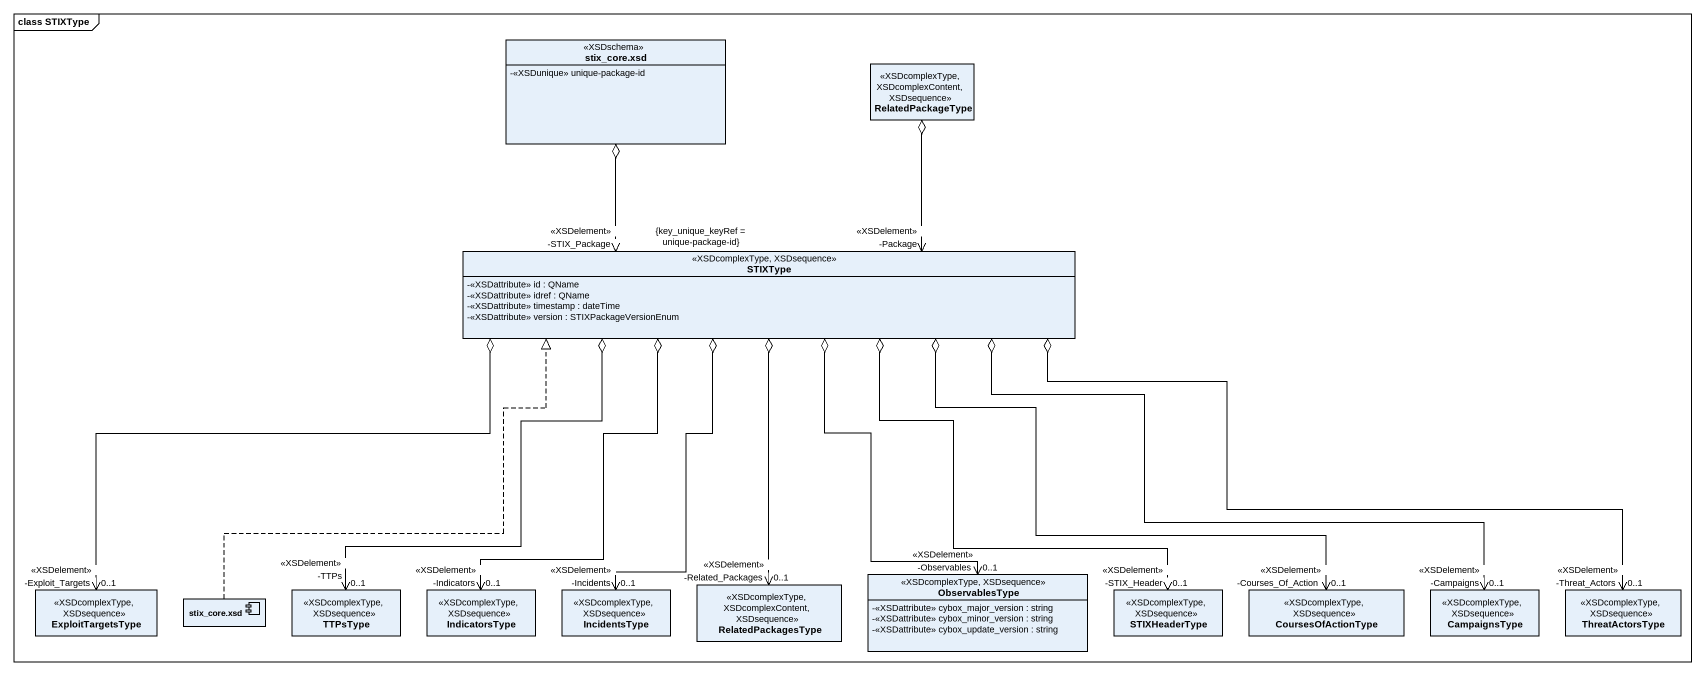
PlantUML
@startuml
mainframe class STIXType
allowmixing
hide circle
hide empty members
skinparam classAttributeIconSize 0
class "stix_core.xsd" as stix_core_xsd <<XSDschema>> {
  -<<XSDunique>> unique-package-id
}
class RelatedPackageType <<XSDcomplexType, XSDcomplexContent, XSDsequence>>
class STIXType <<XSDcomplexType, XSDsequence>> {
  -<<XSDattribute>> id : QName
  -<<XSDattribute>> idref : QName
  -<<XSDattribute>> timestamp : dateTime
  -<<XSDattribute>> version : STIXPackageVersionEnum
}
class ExploitTargetsType <<XSDcomplexType, XSDsequence>>
class TTPsType <<XSDcomplexType, XSDsequence>>
class IndicatorsType <<XSDcomplexType, XSDsequence>>
class IncidentsType <<XSDcomplexType, XSDsequence>>
class RelatedPackagesType <<XSDcomplexType, XSDcomplexContent, XSDsequence>>
class ObservablesType <<XSDcomplexType, XSDsequence>> {
  -<<XSDattribute>> cybox_major_version : string
  -<<XSDattribute>> cybox_minor_version : string
  -<<XSDattribute>> cybox_update_version : string
}
class STIXHeaderType <<XSDcomplexType, XSDsequence>>
class CoursesOfActionType <<XSDcomplexType, XSDsequence>>
class CampaignsType <<XSDcomplexType, XSDsequence>>
class ThreatActorsType <<XSDcomplexType, XSDsequence>>
component "stix_core.xsd" as stix_core_xsd_2
STIXType "-STIX_Package\n<<XSDelement>>\n{key_unique_keyRef = unique-package-id}" <-up-o stix_core_xsd
STIXType "-Package\n<<XSDelement>>" <-up-o RelatedPackageType
ExploitTargetsType "-Exploit_Targets\n<<XSDelement>>\n0..1" <-right-o STIXType
TTPsType "-TTPs\n<<XSDelement>>\n0..1" <-up-o STIXType
IndicatorsType "-Indicators\n<<XSDelement>>\n0..1" <-up-o STIXType
IncidentsType "-Incidents\n<<XSDelement>>\n0..1" <-up-o STIXType
RelatedPackagesType "-Related_Packages\n<<XSDelement>>\n0..1" <-up-o STIXType
ObservablesType "-Observables\n<<XSDelement>>\n0..1" <-up-o STIXType
STIXHeaderType "-STIX_Header\n<<XSDelement>>\n0..1" <-up-o STIXType
CoursesOfActionType "-Courses_Of_Action\n<<XSDelement>>\n0..1" <-left-o STIXType
CampaignsType "-Campaigns\n<<XSDelement>>\n0..1" <-left-o STIXType
ThreatActorsType "-Threat_Actors\n<<XSDelement>>\n0..1" <-left-o STIXType
stix_core_xsd_2 .right.|> STIXType
@enduml
